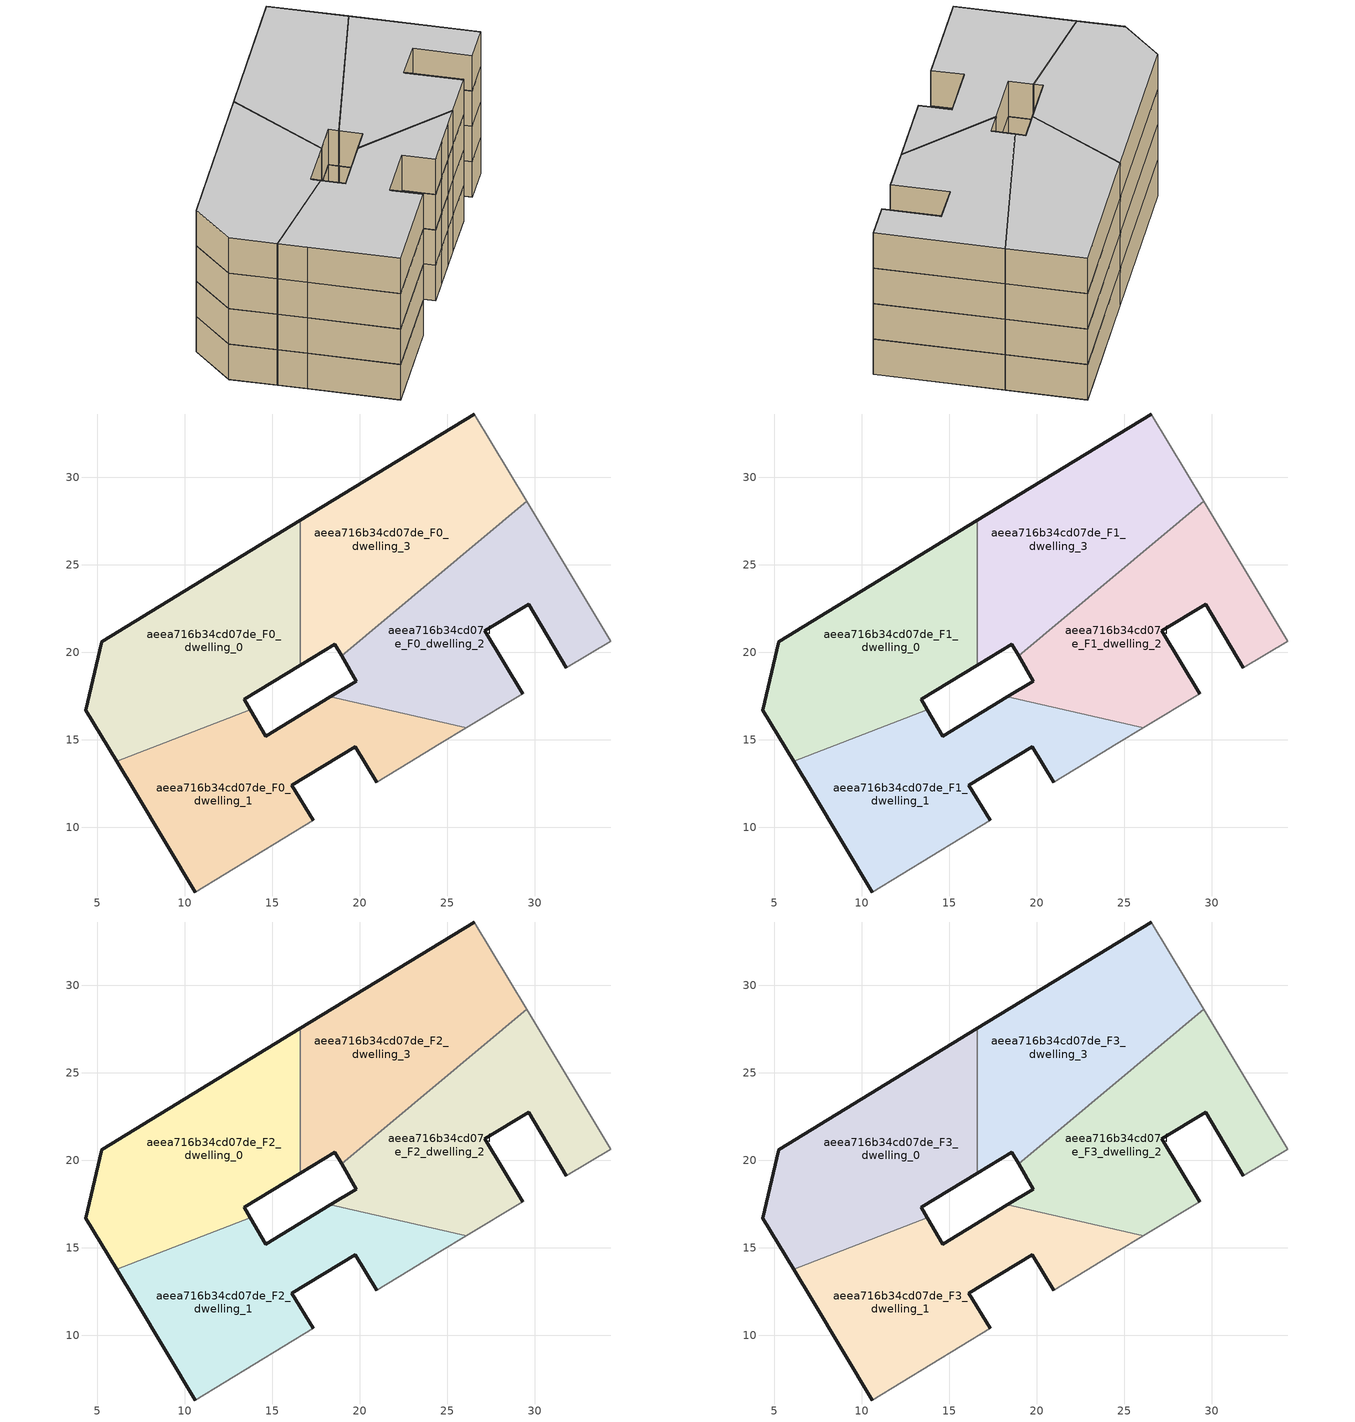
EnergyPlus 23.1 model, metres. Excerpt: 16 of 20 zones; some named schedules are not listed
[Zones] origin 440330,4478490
aeea716b34cd07de_F0_dwelling_0
 floor ground (EU_floor_Construction): 13.73,16.73 13.38,17.32 16.6,19.28 16.6,27.55 5.25,20.61 4.33,16.7 6.11,13.78 z0
 wall outside (EU_wall_Construction): 16.6,19.28 13.38,17.32 13.73,16.73 / 6.11,13.78 4.33,16.7 5.25,20.61 16.6,27.55 z0:3
 wall to aeea716b34cd07de_F0_dwelling_3 (EU_wall_Construction): 16.6,27.55 16.6,19.28 z0:3
 wall to aeea716b34cd07de_F0_dwelling_1 (EU_wall_Construction): 13.73,16.73 6.11,13.77 z0:3
aeea716b34cd07de_F0_dwelling_1
 floor ground (EU_floor_Construction): 22.8,13.68 24.58,14.76 26.1,15.68 18.32,17.45 14.64,15.21 13.73,16.73 6.11,13.78 7.2,11.97 10.59,6.29 17.34,10.39 16.11,12.41 19.75,14.61 20.97,12.57 z0
 wall outside (EU_wall_Construction): 20.97,12.57 19.75,14.61 16.11,12.41 17.34,10.39 / 10.59,6.29 7.2,11.97 6.11,13.78 / 13.73,16.73 14.64,15.21 18.32,17.45 z0:3
 wall adiabatic (EU_wall_Construction): 17.34,10.39 10.59,6.29 / 26.1,15.68 24.58,14.76 22.8,13.68 20.97,12.57 z0:3
 wall to aeea716b34cd07de_F0_dwelling_2 (EU_wall_Construction): 18.32,17.45 26.1,15.68 z0:3
aeea716b34cd07de_F0_dwelling_2
 floor ground (EU_floor_Construction): 31.82,19.12 34.35,20.65 29.55,28.64 18.96,19.81 19.81,18.36 18.32,17.45 26.1,15.68 29.32,17.62 27.13,21.24 29.66,22.75 z0
 wall outside (EU_wall_Construction): 31.82,19.12 29.66,22.75 27.13,21.24 29.32,17.62 / 18.32,17.45 19.81,18.36 18.96,19.81 z0:3
 wall adiabatic (EU_wall_Construction): 29.32,17.62 26.1,15.68 / 29.55,28.64 34.35,20.65 31.82,19.12 z0:3
 wall to aeea716b34cd07de_F0_dwelling_3 (EU_wall_Construction): 18.96,19.81 29.55,28.64 z0:3
aeea716b34cd07de_F0_dwelling_3
 floor ground (EU_floor_Construction): 29.55,28.64 26.55,33.63 16.6,27.55 16.6,19.28 18.57,20.47 18.96,19.81 z0
 wall outside (EU_wall_Construction): 18.96,19.81 18.57,20.47 16.6,19.28 / 16.6,27.55 26.55,33.63 z0:3
 wall adiabatic (EU_wall_Construction): 26.55,33.63 29.55,28.64 z0:3
aeea716b34cd07de_F1_dwelling_0
 floor to aeea716b34cd07de_F0_dwelling_0 (EU_floor_Construction): 13.73,16.73 13.38,17.32 16.6,19.28 16.6,27.55 5.25,20.61 4.33,16.7 6.11,13.78 z3
 wall outside (EU_wall_Construction): 16.6,19.28 13.38,17.32 13.73,16.73 / 6.11,13.78 4.33,16.7 5.25,20.61 16.6,27.55 z3:6
 wall to aeea716b34cd07de_F1_dwelling_3 (EU_wall_Construction): 16.6,27.55 16.6,19.28 z3:6
 wall to aeea716b34cd07de_F1_dwelling_1 (EU_wall_Construction): 13.73,16.73 6.11,13.77 z3:6
aeea716b34cd07de_F1_dwelling_1
 floor to aeea716b34cd07de_F0_dwelling_1 (EU_floor_Construction): 22.8,13.68 24.58,14.76 26.1,15.68 18.32,17.45 14.64,15.21 13.73,16.73 6.11,13.78 7.2,11.97 10.59,6.29 17.34,10.39 16.11,12.41 19.75,14.61 20.97,12.57 z3
 wall outside (EU_wall_Construction): 20.97,12.57 19.75,14.61 16.11,12.41 17.34,10.39 / 10.59,6.29 7.2,11.97 6.11,13.78 / 13.73,16.73 14.64,15.21 18.32,17.45 z3:6
 wall adiabatic (EU_wall_Construction): 17.34,10.39 10.59,6.29 / 26.1,15.68 24.58,14.76 22.8,13.68 20.97,12.57 z3:6
 wall to aeea716b34cd07de_F1_dwelling_2 (EU_wall_Construction): 18.32,17.45 26.1,15.68 z3:6
aeea716b34cd07de_F1_dwelling_2
 floor to aeea716b34cd07de_F0_dwelling_2 (EU_floor_Construction): 31.82,19.12 34.35,20.65 29.55,28.64 18.96,19.81 19.81,18.36 18.32,17.45 26.1,15.68 29.32,17.62 27.13,21.24 29.66,22.75 z3
 wall outside (EU_wall_Construction): 31.82,19.12 29.66,22.75 27.13,21.24 29.32,17.62 / 18.32,17.45 19.81,18.36 18.96,19.81 z3:6
 wall adiabatic (EU_wall_Construction): 29.32,17.62 26.1,15.68 / 29.55,28.64 34.35,20.65 31.82,19.12 z3:6
 wall to aeea716b34cd07de_F1_dwelling_3 (EU_wall_Construction): 18.96,19.81 29.55,28.64 z3:6
aeea716b34cd07de_F1_dwelling_3
 floor to aeea716b34cd07de_F0_dwelling_3 (EU_floor_Construction): 29.55,28.64 26.55,33.63 16.6,27.55 16.6,19.28 18.57,20.47 18.96,19.81 z3
 wall outside (EU_wall_Construction): 18.96,19.81 18.57,20.47 16.6,19.28 / 16.6,27.55 26.55,33.63 z3:6
 wall adiabatic (EU_wall_Construction): 26.55,33.63 29.55,28.64 z3:6
aeea716b34cd07de_F2_dwelling_0
 floor to aeea716b34cd07de_F1_dwelling_0 (EU_floor_Construction): 13.73,16.73 13.38,17.32 16.6,19.28 16.6,27.55 5.25,20.61 4.33,16.7 6.11,13.78 z6
 wall outside (EU_wall_Construction): 16.6,19.28 13.38,17.32 13.73,16.73 / 6.11,13.78 4.33,16.7 5.25,20.61 16.6,27.55 z6:9
 wall to aeea716b34cd07de_F2_dwelling_3 (EU_wall_Construction): 16.6,27.55 16.6,19.28 z6:9
 wall to aeea716b34cd07de_F2_dwelling_1 (EU_wall_Construction): 13.73,16.73 6.11,13.77 z6:9
aeea716b34cd07de_F2_dwelling_1
 floor to aeea716b34cd07de_F1_dwelling_1 (EU_floor_Construction): 22.8,13.68 24.58,14.76 26.1,15.68 18.32,17.45 14.64,15.21 13.73,16.73 6.11,13.78 7.2,11.97 10.59,6.29 17.34,10.39 16.11,12.41 19.75,14.61 20.97,12.57 z6
 wall outside (EU_wall_Construction): 20.97,12.57 19.75,14.61 16.11,12.41 17.34,10.39 / 10.59,6.29 7.2,11.97 6.11,13.78 / 13.73,16.73 14.64,15.21 18.32,17.45 z6:9
 wall adiabatic (EU_wall_Construction): 17.34,10.39 10.59,6.29 / 26.1,15.68 24.58,14.76 22.8,13.68 20.97,12.57 z6:9
 wall to aeea716b34cd07de_F2_dwelling_2 (EU_wall_Construction): 18.32,17.45 26.1,15.68 z6:9
aeea716b34cd07de_F2_dwelling_2
 floor to aeea716b34cd07de_F1_dwelling_2 (EU_floor_Construction): 31.82,19.12 34.35,20.65 29.55,28.64 18.96,19.81 19.81,18.36 18.32,17.45 26.1,15.68 29.32,17.62 27.13,21.24 29.66,22.75 z6
 wall outside (EU_wall_Construction): 31.82,19.12 29.66,22.75 27.13,21.24 29.32,17.62 / 18.32,17.45 19.81,18.36 18.96,19.81 z6:9
 wall adiabatic (EU_wall_Construction): 29.32,17.62 26.1,15.68 / 29.55,28.64 34.35,20.65 31.82,19.12 z6:9
 wall to aeea716b34cd07de_F2_dwelling_3 (EU_wall_Construction): 18.96,19.81 29.55,28.64 z6:9
aeea716b34cd07de_F2_dwelling_3
 floor to aeea716b34cd07de_F1_dwelling_3 (EU_floor_Construction): 29.55,28.64 26.55,33.63 16.6,27.55 16.6,19.28 18.57,20.47 18.96,19.81 z6
 wall outside (EU_wall_Construction): 18.96,19.81 18.57,20.47 16.6,19.28 / 16.6,27.55 26.55,33.63 z6:9
 wall adiabatic (EU_wall_Construction): 26.55,33.63 29.55,28.64 z6:9
aeea716b34cd07de_F3_dwelling_0
 floor to aeea716b34cd07de_F2_dwelling_0 (EU_floor_Construction): 13.73,16.73 13.38,17.32 16.6,19.28 16.6,27.55 5.25,20.61 4.33,16.7 6.11,13.78 z9
 wall outside (EU_wall_Construction): 16.6,19.28 13.38,17.32 13.73,16.73 / 6.11,13.78 4.33,16.7 5.25,20.61 16.6,27.55 z9:12
 wall to aeea716b34cd07de_F3_dwelling_3 (EU_wall_Construction): 16.6,27.55 16.6,19.28 z9:12
 wall to aeea716b34cd07de_F3_dwelling_1 (EU_wall_Construction): 13.73,16.73 6.11,13.77 z9:12
 ceiling to aeea716b34cd07de_F4_dwelling_0 (EU_floor_Construction): 16.6,27.55 16.6,19.28 13.38,17.32 13.73,16.73 6.11,13.78 4.33,16.7 5.25,20.61 z12
aeea716b34cd07de_F3_dwelling_1
 floor to aeea716b34cd07de_F2_dwelling_1 (EU_floor_Construction): 22.8,13.68 24.58,14.76 26.1,15.68 18.32,17.45 14.64,15.21 13.73,16.73 6.11,13.78 7.2,11.97 10.59,6.29 17.34,10.39 16.11,12.41 19.75,14.61 20.97,12.57 z9
 wall outside (EU_wall_Construction): 20.97,12.57 19.75,14.61 16.11,12.41 17.34,10.39 / 10.59,6.29 7.2,11.97 6.11,13.78 / 13.73,16.73 14.64,15.21 18.32,17.45 z9:12
 wall adiabatic (EU_wall_Construction): 17.34,10.39 10.59,6.29 / 26.1,15.68 24.58,14.76 22.8,13.68 20.97,12.57 z9:12
 wall to aeea716b34cd07de_F3_dwelling_2 (EU_wall_Construction): 18.32,17.45 26.1,15.68 z9:12
 ceiling to aeea716b34cd07de_F4_dwelling_1 (EU_floor_Construction): 26.1,15.68 24.58,14.76 22.8,13.68 20.97,12.57 19.75,14.61 16.11,12.41 17.34,10.39 10.59,6.29 7.2,11.97 6.11,13.78 13.73,16.73 14.64,15.21 18.32,17.45 z12
aeea716b34cd07de_F3_dwelling_2
 floor to aeea716b34cd07de_F2_dwelling_2 (EU_floor_Construction): 31.82,19.12 34.35,20.65 29.55,28.64 18.96,19.81 19.81,18.36 18.32,17.45 26.1,15.68 29.32,17.62 27.13,21.24 29.66,22.75 z9
 wall outside (EU_wall_Construction): 31.82,19.12 29.66,22.75 27.13,21.24 29.32,17.62 / 18.32,17.45 19.81,18.36 18.96,19.81 z9:12
 wall adiabatic (EU_wall_Construction): 29.32,17.62 26.1,15.68 / 29.55,28.64 34.35,20.65 31.82,19.12 z9:12
 wall to aeea716b34cd07de_F3_dwelling_3 (EU_wall_Construction): 18.96,19.81 29.55,28.64 z9:12
 ceiling to aeea716b34cd07de_F4_dwelling_2 (EU_floor_Construction): 29.55,28.64 34.35,20.65 31.82,19.12 29.66,22.75 27.13,21.24 29.32,17.62 26.1,15.68 18.32,17.45 19.81,18.36 18.96,19.81 z12
aeea716b34cd07de_F3_dwelling_3
 floor to aeea716b34cd07de_F2_dwelling_3 (EU_floor_Construction): 29.55,28.64 26.55,33.63 16.6,27.55 16.6,19.28 18.57,20.47 18.96,19.81 z9
 wall outside (EU_wall_Construction): 18.96,19.81 18.57,20.47 16.6,19.28 / 16.6,27.55 26.55,33.63 z9:12
 wall adiabatic (EU_wall_Construction): 26.55,33.63 29.55,28.64 z9:12
 ceiling to aeea716b34cd07de_F4_dwelling_3 (EU_floor_Construction): 26.55,33.63 29.55,28.64 18.96,19.81 18.57,20.47 16.6,19.28 16.6,27.55 z12
[Building]
EU S2 Campaign: North Axis=0; Terrain=City; Solar Distribution=FullExterior
[Site:Location]
Madrid: Latitude=40.5; Longitude=-3.5; Time Zone=1; Elevation=609
[SizingPeriod:WeatherFileDays]
AnnualSizingPeriod: Begin Month=1; Begin Day of Month=1; End Month=12; End Day of Month=31; Day of Week for Start Day=Monday; Use Weather File Daylight Saving Period=No; Use Weather File Rain and Snow Indicators=No
[MATERIAL]
EU_InternalMass_Material: Roughness=MediumRough; Thickness=0.1; Conductivity=1; Density=1800; Specific Heat=900; Thermal Absorptance=0.9; Solar Absorptance=0.7; Visible Absorptance=0.7
[MATERIAL:NOMASS] Roughness=MediumRough; Thermal Absorptance=0.9; Solar Absorptance=0.7; Visible Absorptance=0.7
Name | Thermal Resistance
EU_wall_NoMass | 0.419739
EU_floor_NoMass | 0.608284
[CONSTRUCTION]
EU_wall_Construction: EU_wall_NoMass
EU_floor_Construction: EU_floor_NoMass
EU_InternalMass_Construction: EU_InternalMass_Material
[ZONE] Type=1; Multiplier=1; Ceiling Height=autocalculate; Floor Area=autocalculate; Part of Total Floor Area=Yes
Name | Volume
aeea716b34cd07de_F0_dwelling_0; aeea716b34cd07de_F1_dwelling_0; aeea716b34cd07de_F2_dwelling_0; aeea716b34cd07de_F3_dwelling_0 | 282.583
aeea716b34cd07de_F0_dwelling_1 | 282.574
aeea716b34cd07de_F1_dwelling_1; aeea716b34cd07de_F2_dwelling_1; aeea716b34cd07de_F3_dwelling_1 | 282.572
aeea716b34cd07de_F0_dwelling_2; aeea716b34cd07de_F1_dwelling_2; aeea716b34cd07de_F2_dwelling_2; aeea716b34cd07de_F3_dwelling_2 | 282.576
aeea716b34cd07de_F0_dwelling_3; aeea716b34cd07de_F1_dwelling_3; aeea716b34cd07de_F2_dwelling_3; aeea716b34cd07de_F3_dwelling_3 | 282.58
[INTERNALMASS] Construction=EU_InternalMass_Construction
Name | Zone or ZoneList | Surface Area
aeea716b34cd07de_F0_dwelling_0_EU_InternalMass | aeea716b34cd07de_F0_dwelling_0 | 94.1942
aeea716b34cd07de_F0_dwelling_1_EU_InternalMass | aeea716b34cd07de_F0_dwelling_1 | 94.1912
aeea716b34cd07de_F0_dwelling_2_EU_InternalMass | aeea716b34cd07de_F0_dwelling_2 | 94.1919
aeea716b34cd07de_F0_dwelling_3_EU_InternalMass | aeea716b34cd07de_F0_dwelling_3 | 94.1933
aeea716b34cd07de_F1_dwelling_0_EU_InternalMass | aeea716b34cd07de_F1_dwelling_0 | 94.1942
aeea716b34cd07de_F1_dwelling_1_EU_InternalMass | aeea716b34cd07de_F1_dwelling_1 | 94.1912
aeea716b34cd07de_F1_dwelling_2_EU_InternalMass | aeea716b34cd07de_F1_dwelling_2 | 94.1919
aeea716b34cd07de_F1_dwelling_3_EU_InternalMass | aeea716b34cd07de_F1_dwelling_3 | 94.1933
aeea716b34cd07de_F2_dwelling_0_EU_InternalMass | aeea716b34cd07de_F2_dwelling_0 | 94.1942
aeea716b34cd07de_F2_dwelling_1_EU_InternalMass | aeea716b34cd07de_F2_dwelling_1 | 94.1912
aeea716b34cd07de_F2_dwelling_2_EU_InternalMass | aeea716b34cd07de_F2_dwelling_2 | 94.1919
aeea716b34cd07de_F2_dwelling_3_EU_InternalMass | aeea716b34cd07de_F2_dwelling_3 | 94.1933
aeea716b34cd07de_F3_dwelling_0_EU_InternalMass | aeea716b34cd07de_F3_dwelling_0 | 94.1942
aeea716b34cd07de_F3_dwelling_1_EU_InternalMass | aeea716b34cd07de_F3_dwelling_1 | 94.1912
aeea716b34cd07de_F3_dwelling_2_EU_InternalMass | aeea716b34cd07de_F3_dwelling_2 | 94.1919
aeea716b34cd07de_F3_dwelling_3_EU_InternalMass | aeea716b34cd07de_F3_dwelling_3 | 94.1933
[OTHEREQUIPMENT] Fuel Type=Electricity; Design Level Calculation Method=Watts/Area; Power per Zone Floor Area=1; Fraction Latent=0; Fraction Radiant=0; Fraction Lost=0; Carbon Dioxide Generation Rate=0; EndUse Subcategory=EU_Step8_InternalGains
Name | Zone or ZoneList or Space or SpaceList | Schedule
EU_Step8_InternalGain_aeea716b34cd07de_F0_dwelling_0_f000 | aeea716b34cd07de_F0_dwelling_0 | EU_Step8_GainSchedule_aeea716b34cd07de_F0_dwelling_0_f000
EU_Step8_InternalGain_aeea716b34cd07de_F0_dwelling_1_f000 | aeea716b34cd07de_F0_dwelling_1 | EU_Step8_GainSchedule_aeea716b34cd07de_F0_dwelling_1_f000
EU_Step8_InternalGain_aeea716b34cd07de_F0_dwelling_2_f000 | aeea716b34cd07de_F0_dwelling_2 | EU_Step8_GainSchedule_aeea716b34cd07de_F0_dwelling_2_f000
EU_Step8_InternalGain_aeea716b34cd07de_F0_dwelling_3_f000 | aeea716b34cd07de_F0_dwelling_3 | EU_Step8_GainSchedule_aeea716b34cd07de_F0_dwelling_3_f000
EU_Step8_InternalGain_aeea716b34cd07de_F1_dwelling_0_f000 | aeea716b34cd07de_F1_dwelling_0 | EU_Step8_GainSchedule_aeea716b34cd07de_F1_dwelling_0_f000
EU_Step8_InternalGain_aeea716b34cd07de_F1_dwelling_1_f000 | aeea716b34cd07de_F1_dwelling_1 | EU_Step8_GainSchedule_aeea716b34cd07de_F1_dwelling_1_f000
EU_Step8_InternalGain_aeea716b34cd07de_F1_dwelling_2_f000 | aeea716b34cd07de_F1_dwelling_2 | EU_Step8_GainSchedule_aeea716b34cd07de_F1_dwelling_2_f000
EU_Step8_InternalGain_aeea716b34cd07de_F1_dwelling_3_f000 | aeea716b34cd07de_F1_dwelling_3 | EU_Step8_GainSchedule_aeea716b34cd07de_F1_dwelling_3_f000
EU_Step8_InternalGain_aeea716b34cd07de_F2_dwelling_0_f000 | aeea716b34cd07de_F2_dwelling_0 | EU_Step8_GainSchedule_aeea716b34cd07de_F2_dwelling_0_f000
EU_Step8_InternalGain_aeea716b34cd07de_F2_dwelling_1_f000 | aeea716b34cd07de_F2_dwelling_1 | EU_Step8_GainSchedule_aeea716b34cd07de_F2_dwelling_1_f000
EU_Step8_InternalGain_aeea716b34cd07de_F2_dwelling_2_f000 | aeea716b34cd07de_F2_dwelling_2 | EU_Step8_GainSchedule_aeea716b34cd07de_F2_dwelling_2_f000
EU_Step8_InternalGain_aeea716b34cd07de_F2_dwelling_3_f000 | aeea716b34cd07de_F2_dwelling_3 | EU_Step8_GainSchedule_aeea716b34cd07de_F2_dwelling_3_f000
EU_Step8_InternalGain_aeea716b34cd07de_F3_dwelling_0_f000 | aeea716b34cd07de_F3_dwelling_0 | EU_Step8_GainSchedule_aeea716b34cd07de_F3_dwelling_0_f000
EU_Step8_InternalGain_aeea716b34cd07de_F3_dwelling_1_f000 | aeea716b34cd07de_F3_dwelling_1 | EU_Step8_GainSchedule_aeea716b34cd07de_F3_dwelling_1_f000
EU_Step8_InternalGain_aeea716b34cd07de_F3_dwelling_2_f000 | aeea716b34cd07de_F3_dwelling_2 | EU_Step8_GainSchedule_aeea716b34cd07de_F3_dwelling_2_f000
EU_Step8_InternalGain_aeea716b34cd07de_F3_dwelling_3_f000 | aeea716b34cd07de_F3_dwelling_3 | EU_Step8_GainSchedule_aeea716b34cd07de_F3_dwelling_3_f000
[ZONEVENTILATION:DESIGNFLOWRATE] Schedule=EU_AlwaysOn; Design Flow Rate Calculation Method=AirChanges/Hour; Air Changes per Hour=0.703302; Ventilation Type=Natural; Fan Pressure Rise=0; Fan Total Efficiency=1; Constant Term Coefficient=1; Temperature Term Coefficient=0; Velocity Term Coefficient=0; Velocity Squared Term Coefficient=0; Minimum Indoor Temperature=-100; Maximum Indoor Temperature=100; Delta Temperature=-100; Minimum Outdoor Temperature=-100; Maximum Outdoor Temperature=100; Maximum Wind Speed=40
Name | Zone or ZoneList or Space or SpaceList
EU_ConstantAir_aeea716b34cd07de_F0_dwelling_0 | aeea716b34cd07de_F0_dwelling_0
EU_ConstantAir_aeea716b34cd07de_F0_dwelling_1 | aeea716b34cd07de_F0_dwelling_1
EU_ConstantAir_aeea716b34cd07de_F0_dwelling_2 | aeea716b34cd07de_F0_dwelling_2
EU_ConstantAir_aeea716b34cd07de_F0_dwelling_3 | aeea716b34cd07de_F0_dwelling_3
EU_ConstantAir_aeea716b34cd07de_F1_dwelling_0 | aeea716b34cd07de_F1_dwelling_0
EU_ConstantAir_aeea716b34cd07de_F1_dwelling_1 | aeea716b34cd07de_F1_dwelling_1
EU_ConstantAir_aeea716b34cd07de_F1_dwelling_2 | aeea716b34cd07de_F1_dwelling_2
EU_ConstantAir_aeea716b34cd07de_F1_dwelling_3 | aeea716b34cd07de_F1_dwelling_3
EU_ConstantAir_aeea716b34cd07de_F2_dwelling_0 | aeea716b34cd07de_F2_dwelling_0
EU_ConstantAir_aeea716b34cd07de_F2_dwelling_1 | aeea716b34cd07de_F2_dwelling_1
EU_ConstantAir_aeea716b34cd07de_F2_dwelling_2 | aeea716b34cd07de_F2_dwelling_2
EU_ConstantAir_aeea716b34cd07de_F2_dwelling_3 | aeea716b34cd07de_F2_dwelling_3
EU_ConstantAir_aeea716b34cd07de_F3_dwelling_0 | aeea716b34cd07de_F3_dwelling_0
EU_ConstantAir_aeea716b34cd07de_F3_dwelling_1 | aeea716b34cd07de_F3_dwelling_1
EU_ConstantAir_aeea716b34cd07de_F3_dwelling_2 | aeea716b34cd07de_F3_dwelling_2
EU_ConstantAir_aeea716b34cd07de_F3_dwelling_3 | aeea716b34cd07de_F3_dwelling_3
[HVACTEMPLATE:THERMOSTAT] Constant Heating Setpoint=20; Constant Cooling Setpoint=50
EU_HeatOnly_aeea716b34cd07de_F0_dwelling_0; EU_HeatOnly_aeea716b34cd07de_F0_dwelling_1; EU_HeatOnly_aeea716b34cd07de_F0_dwelling_2; EU_HeatOnly_aeea716b34cd07de_F0_dwelling_3; EU_HeatOnly_aeea716b34cd07de_F1_dwelling_0; EU_HeatOnly_aeea716b34cd07de_F1_dwelling_1; EU_HeatOnly_aeea716b34cd07de_F1_dwelling_2; EU_HeatOnly_aeea716b34cd07de_F1_dwelling_3; EU_HeatOnly_aeea716b34cd07de_F2_dwelling_0; EU_HeatOnly_aeea716b34cd07de_F2_dwelling_1; EU_HeatOnly_aeea716b34cd07de_F2_dwelling_2
